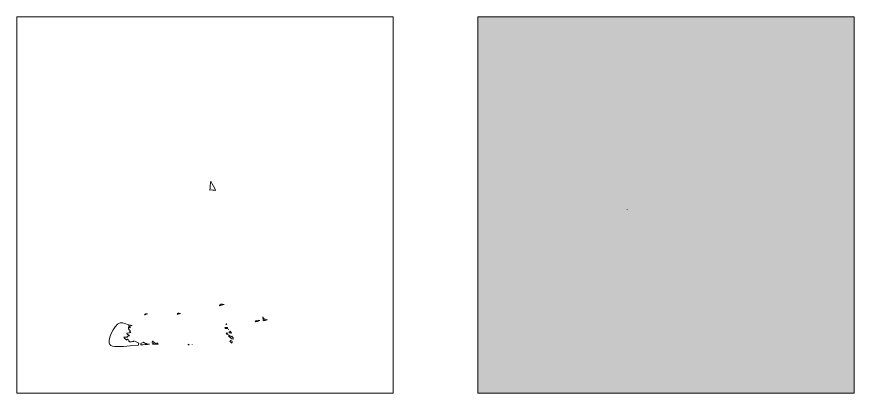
# Model space of a CAD drawing. Header units: inches. Extents: x 843 to 4582, y -2318 to 1360.
# Drawn here: x 2402 to 4582, y -2318 to -1338 of the extents above; entities that cross this region are included whole.
import ezdxf

# ---------------------------------------------------------------- set-up
doc = ezdxf.new("R2010")
doc.units = ezdxf.units.IN
doc.header["$MEASUREMENT"] = 0
doc.layers.add('Layer 1', color=7, linetype='Continuous')

msp = doc.modelspace()

# ---------------------------------------------------------------- hatches: boundary and pattern name
at = {"layer": 'Layer 1', "true_color": 0x264847}
h = msp.add_hatch(color=129, dxfattribs=at)
h.dxf.hatch_style = 2
h.paths.add_polyline_path([(3602.2, -1338.1), (3602.2, -2317.7), (4581.8, -2317.7), (4581.8, -1338.1)])
edge = h.paths.add_edge_path()
edge.add_spline(control_points=[(3990.4, -1839.3), (3990.6, -1839.2), (3990.8, -1839.1), (3990.9, -1839), (3990.9, -1839.1), (3991, -1839.2), (3991, -1839.3), (3991, -1839.3), (3990.4, -1839.3), (3990.4, -1839.3)], knot_values=[0, 0, 0, 0, 1, 1, 1, 2, 2, 2, 3, 3, 3, 3], degree=3, periodic=1)

# ---------------------------------------------------------------- linework, layer by layer
at = {"layer": 'Layer 1', "lineweight": 0}
for points in [[(2402.2, -1338.1), (2402.2, -2317.7), (3381.8, -2317.7), (3381.8, -1338.1), (2402.2, -1338.1)], [(3602.2, -1338.1), (3602.2, -2317.7), (4581.8, -2317.7), (4581.8, -1338.1), (3602.2, -1338.1)]]:
    msp.add_lwpolyline(points, dxfattribs=at)
for points, knots in [([(2907, -1765.9), (2911.4, -1774.3), (2917.2, -1784.8), (2919.7, -1789.9), (2914.8, -1789), (2909.8, -1788.6), (2904.9, -1788.9), (2905.2, -1781.2), (2905.9, -1773.6), (2907, -1765.9)], [0, 0, 0, 0, 1, 1, 1, 2, 2, 2, 3, 3, 3, 3]), ([(3990.4, -1839.3), (3990.6, -1839.2), (3990.8, -1839.1), (3990.9, -1839), (3990.9, -1839.1), (3991, -1839.2), (3991, -1839.3), (3991, -1839.3), (3990.4, -1839.3), (3990.4, -1839.3)], [0, 0, 0, 0, 1, 1, 1, 2, 2, 2, 3, 3, 3, 3]), ([(2929.8, -2090.5), (2929.5, -2086.4), (2935.8, -2084.3), (2941.6, -2086.4), (2937.2, -2087.9), (2933.6, -2089.2), (2929.8, -2090.5)], [0, 0, 0, 0, 1, 1, 1, 2, 2, 2, 2]), ([(2734.8, -2114), (2734.6, -2111.4), (2738.5, -2110.1), (2742.2, -2111.4), (2739.4, -2112.4), (2737.1, -2113.2), (2734.8, -2114)], [0, 0, 0, 0, 1, 1, 1, 2, 2, 2, 2]), ([(2819.8, -2112.9), (2819.6, -2109.8), (2824.2, -2108.3), (2828.5, -2109.8), (2825.2, -2111), (2822.6, -2111.9), (2819.8, -2112.9)], [0, 0, 0, 0, 1, 1, 1, 2, 2, 2, 2]), ([(2718.9, -2192.5), (2654, -2199), (2645.6, -2197.8), (2643.1, -2186.8), (2640.2, -2173.7), (2659.9, -2127.5), (2678.2, -2134.3), (2683.9, -2136.4), (2689.2, -2138.1), (2694.1, -2139.5), (2693.9, -2141), (2693.7, -2141.8), (2693.6, -2142.6), (2698, -2144.4), (2698.7, -2145.6), (2696.9, -2147.9), (2695.6, -2146.8), (2694.3, -2145.7), (2692.9, -2144.5), (2691.8, -2149.2), (2693.6, -2152.2), (2697.2, -2154.4), (2696.6, -2154.8), (2696.2, -2155.2), (2696, -2155.4), (2696.9, -2156.9), (2697.8, -2158.4), (2698.8, -2160), (2694.9, -2160.6), (2691.9, -2161.1), (2688.7, -2161.6), (2688.7, -2164.2), (2690.2, -2165.8), (2693.3, -2165.8), (2693.8, -2165.8), (2694.3, -2166.8), (2695.2, -2167.9), (2692.8, -2168.5), (2691, -2168.8), (2689.2, -2169.3), (2689.8, -2169.7), (2690.4, -2170.2), (2690.9, -2170.6), (2690.9, -2170.9), (2690.8, -2171.1), (2690.8, -2171.4), (2688.2, -2171.4), (2685.6, -2171.3), (2683, -2171.4), (2682.3, -2171.4), (2681.6, -2171.8), (2680.9, -2172.1), (2681.2, -2172.7), (2681.4, -2173.5), (2682, -2173.9), (2684.1, -2175.7), (2686.3, -2177.4), (2688.5, -2179.2), (2689.3, -2178.2), (2689.8, -2177.6), (2690.5, -2176.7), (2691.5, -2178.7), (2695.1, -2179), (2692.9, -2182.2), (2694, -2182.3), (2694.9, -2182.4), (2695.9, -2182.5), (2695.6, -2183.3), (2695.3, -2183.9), (2695.2, -2184.3), (2698.8, -2183.9), (2702.3, -2183.5), (2705.8, -2183.1), (2705.8, -2183.3), (2705.9, -2183.6), (2705.9, -2183.9), (2706.4, -2182.9), (2706.8, -2182), (2707.1, -2181.4), (2711.2, -2183.3), (2715.2, -2185.2), (2719.5, -2187.1), (2719.3, -2188.9), (2719.1, -2190.7), (2718.9, -2192.5)], [0, 0, 0, 0, 1, 1, 1, 2, 2, 2, 3, 3, 3, 4, 4, 4, 5, 5, 5, 6, 6, 6, 7, 7, 7, 8, 8, 8, 9, 9, 9, 10, 10, 10, 11, 11, 11, 12, 12, 12, 13, 13, 13, 14, 14, 14, 15, 15, 15, 16, 16, 16, 17, 17, 17, 18, 18, 18, 19, 19, 19, 20, 20, 20, 21, 21, 21, 22, 22, 22, 23, 23, 23, 24, 24, 24, 25, 25, 25, 26, 26, 26, 27, 27, 27, 28, 28, 28, 28]), ([(3026.6, -2131.3), (3025.3, -2131.4), (3024, -2131.5), (3022.7, -2131.5), (3023.5, -2128.2), (3029.1, -2126.7), (3034.4, -2128.6), (3031.6, -2129.6), (3029, -2130.5), (3026.6, -2131.3)], [0, 0, 0, 0, 1, 1, 1, 2, 2, 2, 3, 3, 3, 3]), ([(3043.6, -2129.1), (3043.6, -2129.1), (3043.6, -2129.1), (3043.6, -2129.1), (3043.4, -2125.9), (3042.8, -2122.8), (3042.5, -2120), (3042.6, -2119.7), (3042.7, -2119.5), (3042.9, -2119.2), (3044, -2121.3), (3044.9, -2123.1), (3045.9, -2125), (3047.8, -2124.2), (3049, -2125), (3049.3, -2127.2), (3050.8, -2126.7), (3052.2, -2126.3), (3053.1, -2126.1), (3053.4, -2126.3), (3053.6, -2126.5), (3053.9, -2126.8), (3050.5, -2127.7), (3047.1, -2128.5), (3043.6, -2129.1)], [0, 0, 0, 0, 1, 1, 1, 2, 2, 2, 3, 3, 3, 4, 4, 4, 5, 5, 5, 6, 6, 6, 7, 7, 7, 8, 8, 8, 8]), ([(2694.3, -2139.6), (2696.8, -2140.3), (2699.2, -2141), (2701.4, -2141.5), (2701.6, -2141.7), (2701.7, -2141.9), (2701.9, -2142.1), (2701.8, -2142.2), (2701.8, -2142.3), (2701.7, -2142.4), (2699.2, -2141.5), (2696.8, -2140.5), (2694.3, -2139.6)], [0, 0, 0, 0, 1, 1, 1, 2, 2, 2, 3, 3, 3, 4, 4, 4, 4]), ([(2943.6, -2146.6), (2945.8, -2146.6), (2948.2, -2147), (2950.4, -2147), (2950.8, -2147.7), (2951.2, -2148.4), (2951.6, -2149), (2944.5, -2150), (2944.4, -2149.6), (2943.6, -2146.6)], [0, 0, 0, 0, 1, 1, 1, 2, 2, 2, 3, 3, 3, 3]), ([(2948.3, -2139.1), (2947.5, -2139.1), (2946.8, -2139.1), (2946, -2139.1), (2946.8, -2138.4), (2947.7, -2137.7), (2948.6, -2136.9), (2948.4, -2137.6), (2948.4, -2138.3), (2948.4, -2139), (2948.3, -2139), (2948.3, -2139), (2948.3, -2139), (2948.3, -2139), (2948.3, -2139.1), (2948.3, -2139.1)], [0, 0, 0, 0, 1, 1, 1, 2, 2, 2, 3, 3, 3, 4, 4, 4, 5, 5, 5, 5]), ([(2953.2, -2152.3), (2953.4, -2152.2), (2953.5, -2152), (2953.5, -2151.8), (2953.6, -2151.9), (2953.7, -2152.1), (2953.8, -2152.2), (2953.6, -2152.2), (2953.4, -2152.3), (2953.2, -2152.3)], [0, 0, 0, 0, 1, 1, 1, 2, 2, 2, 3, 3, 3, 3]), ([(2954, -2159), (2955, -2158.7), (2956, -2158.4), (2957.1, -2158), (2957.1, -2157.8), (2957.2, -2156.9), (2957.2, -2156.4), (2958.5, -2158), (2959.8, -2159.6), (2961, -2161.2), (2960.6, -2161.4), (2960.1, -2161.6), (2959.6, -2161.5), (2957.7, -2161.2), (2955.9, -2159.7), (2954, -2159)], [0, 0, 0, 0, 1, 1, 1, 2, 2, 2, 3, 3, 3, 4, 4, 4, 5, 5, 5, 5]), ([(2947.5, -2161.2), (2947.9, -2161.1), (2948.3, -2160.9), (2948.7, -2160.8), (2949.9, -2162.2), (2951.1, -2163.6), (2952.3, -2164.9), (2950, -2164.8), (2947.9, -2164.6), (2947.5, -2161.2)], [0, 0, 0, 0, 1, 1, 1, 2, 2, 2, 3, 3, 3, 3]), ([(2965.8, -2173.9), (2965.7, -2174.9), (2965.6, -2175.9), (2965.5, -2176.9), (2963.4, -2176.1), (2961.3, -2175.3), (2959.2, -2174.5), (2957.4, -2172.5), (2955.5, -2170.5), (2953.5, -2168.4), (2953.8, -2167.9), (2954.1, -2167.5), (2954.4, -2167), (2955.9, -2168.3), (2958, -2168.9), (2959.9, -2169.8), (2959.8, -2170.3), (2959.7, -2170.8), (2959.6, -2171.3), (2960.4, -2170.6), (2961.1, -2169.9), (2961.7, -2169.4), (2963.1, -2170.9), (2964.5, -2172.3), (2965.8, -2173.7), (2965.8, -2173.7), (2965.8, -2173.8), (2965.8, -2173.9)], [0, 0, 0, 0, 1, 1, 1, 2, 2, 2, 3, 3, 3, 4, 4, 4, 5, 5, 5, 6, 6, 6, 7, 7, 7, 8, 8, 8, 9, 9, 9, 9]), ([(2724.7, -2192), (2724.7, -2191.3), (2724.7, -2190.6), (2724.8, -2189.9), (2724.9, -2189), (2725.8, -2187.9), (2726.6, -2187.5), (2728.1, -2186.6), (2729.7, -2186.2), (2731.3, -2185.5), (2731.4, -2185.7), (2731.5, -2186), (2731.6, -2186.2), (2732.2, -2185.6), (2732.8, -2185), (2733.3, -2184.4), (2735, -2186.5), (2736.6, -2188.5), (2738.2, -2190.5), (2740.2, -2187.8), (2740.2, -2187.8), (2742.8, -2190), (2743, -2190.2), (2743.3, -2190.5), (2743.5, -2190.4), (2745.1, -2190.1), (2746.5, -2190.1), (2748.1, -2190.3), (2740.1, -2190.7), (2732.3, -2191.3), (2724.7, -2192)], [0, 0, 0, 0, 1, 1, 1, 2, 2, 2, 3, 3, 3, 4, 4, 4, 5, 5, 5, 6, 6, 6, 7, 7, 7, 8, 8, 8, 9, 9, 9, 10, 10, 10, 10]), ([(2755.4, -2190), (2756.3, -2189.7), (2757.3, -2189.3), (2758.4, -2189), (2756.6, -2188.1), (2755.5, -2187.4), (2754.3, -2186.8), (2754.6, -2185.2), (2754.9, -2183.7), (2755.2, -2181.9), (2755.7, -2182.1), (2756.2, -2182.3), (2756.7, -2182.5), (2756.9, -2182.9), (2757.1, -2183.3), (2757.5, -2183.6), (2759.9, -2185.7), (2762.5, -2187.7), (2765.1, -2189.8), (2761.8, -2189.8), (2758.6, -2189.9), (2755.4, -2190)], [0, 0, 0, 0, 1, 1, 1, 2, 2, 2, 3, 3, 3, 4, 4, 4, 5, 5, 5, 6, 6, 6, 7, 7, 7, 7]), ([(2765.2, -2189.8), (2766.1, -2188.7), (2766.7, -2187.9), (2767.6, -2186.9), (2768.2, -2188.1), (2769.6, -2188.8), (2770.5, -2189.7), (2768.7, -2189.7), (2767, -2189.7), (2765.2, -2189.8)], [0, 0, 0, 0, 1, 1, 1, 2, 2, 2, 3, 3, 3, 3]), ([(2847.9, -2191.3), (2848.1, -2190.7), (2848.3, -2190.2), (2848.7, -2189.8), (2849.4, -2190.4), (2850, -2190.9), (2850.7, -2191.4), (2849.8, -2191.4), (2848.9, -2191.3), (2847.9, -2191.3)], [0, 0, 0, 0, 1, 1, 1, 2, 2, 2, 3, 3, 3, 3]), ([(2858.3, -2191.8), (2858.5, -2191.6), (2858.6, -2191.4), (2858.8, -2191.2), (2858.9, -2191.4), (2859, -2191.6), (2859.1, -2191.8), (2858.9, -2191.8), (2858.6, -2191.8), (2858.3, -2191.8)], [0, 0, 0, 0, 1, 1, 1, 2, 2, 2, 3, 3, 3, 3]), ([(2961.7, -2187.2), (2960.2, -2185.9), (2958.6, -2184.5), (2956.8, -2183.1), (2957.7, -2182), (2958.6, -2181), (2959.4, -2180.1), (2963.7, -2182.3), (2964.1, -2184.1), (2961.7, -2187.2)], [0, 0, 0, 0, 1, 1, 1, 2, 2, 2, 3, 3, 3, 3])]:
    msp.add_open_spline(points, degree=3, knots=knots, dxfattribs=at)

doc.saveas('drawing.dxf')
